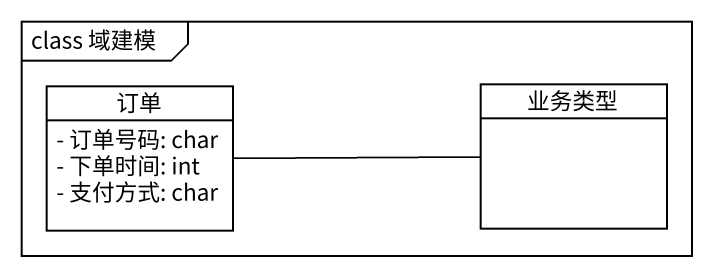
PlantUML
@startuml
mainframe class 域建模
hide circle
hide empty members
skinparam classAttributeIconSize 0
class 订单 {
  - 订单号码: char
  - 下单时间: int
  - 支付方式: char
}
class 业务类型
订单 -right- 业务类型
@enduml
